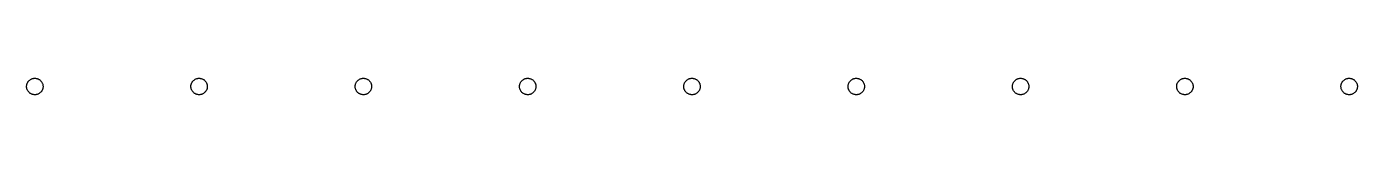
# Model space of a CAD drawing. Extents: x 0 to 96, y 0 to 48.
# Drawn here: x 27.69 to 37.82, y 34.21 to 34.34 of the extents above; entities that cross this region are included whole.
import ezdxf

# ---------------------------------------------------------------- set-up
doc = ezdxf.new("R2010")
doc.units = 0
doc.layers.add('Layer_1', color=7, linetype='CONTINUOUS')

msp = doc.modelspace()

# ---------------------------------------------------------------- linework, layer by layer
at = {"layer": 'Layer_1', "color": 7}
for p, q in [((27.713744, 34.322839), (27.716737, 34.325359)), ((27.716737, 34.325359), (27.719887, 34.327721)), ((27.719887, 34.327721), (27.723193, 34.329847)), ((27.723193, 34.329847), (27.726619, 34.331776)), ((27.726619, 34.331776), (27.730122, 34.333469)), ((27.730122, 34.333469), (27.733784, 34.334964)), ((27.733784, 34.334964), (27.737484, 34.336224)), ((27.737484, 34.336224), (27.741264, 34.337247)), ((27.741264, 34.337249), (27.745122, 34.337993)), ((27.745122, 34.337997), (27.74902, 34.338552)), ((27.74902, 34.338548), (27.752957, 34.338826)), ((27.752957, 34.338823), (27.756854, 34.338823)), ((27.756854, 34.338862), (27.760792, 34.338662)), ((27.760792, 34.338666), (27.764689, 34.338232)), ((27.764689, 34.338232), (27.768548, 34.337521)), ((27.768548, 34.337524), (27.772367, 34.33658)), ((27.772367, 34.336579), (27.776107, 34.335398)), ((27.776107, 34.335398), (27.779768, 34.33402)), ((27.779768, 34.33402), (27.783351, 34.332367)), ((27.783351, 34.332367), (27.786816, 34.330517)), ((27.786816, 34.330517), (27.790162, 34.32843)), ((27.790162, 34.32843), (27.793351, 34.326186)), ((27.793351, 34.326186), (27.796382, 34.323706)), ((27.796382, 34.323706), (27.799296, 34.321028)), ((28.963744, 34.322839), (28.966737, 34.325359)), ((28.966737, 34.325359), (28.969887, 34.327721)), ((28.969887, 34.327721), (28.973193, 34.329847)), ((28.973193, 34.329847), (28.976619, 34.331776)), ((28.976619, 34.331776), (28.980122, 34.333469)), ((28.980122, 34.333469), (28.983784, 34.334964)), ((28.983784, 34.334964), (28.987484, 34.336224)), ((28.987484, 34.336224), (28.991264, 34.337247)), ((28.991264, 34.337249), (28.995122, 34.337993)), ((28.995122, 34.337997), (28.99902, 34.338552)), ((28.99902, 34.338548), (29.002957, 34.338826)), ((29.002957, 34.338823), (29.006854, 34.338823)), ((29.006854, 34.338862), (29.010792, 34.338662)), ((29.010792, 34.338666), (29.014689, 34.338232)), ((29.014689, 34.338232), (29.018548, 34.337521)), ((29.018548, 34.337524), (29.022367, 34.33658)), ((29.022367, 34.336579), (29.026107, 34.335398)), ((29.026107, 34.335398), (29.029768, 34.33402)), ((29.029768, 34.33402), (29.033351, 34.332367)), ((29.033351, 34.332367), (29.036816, 34.330517)), ((29.036816, 34.330517), (29.040162, 34.32843)), ((29.040162, 34.32843), (29.043351, 34.326186)), ((29.043351, 34.326186), (29.046382, 34.323706)), ((29.046382, 34.323706), (29.049296, 34.321028)), ((30.213744, 34.322839), (30.216737, 34.325359)), ((30.216737, 34.325359), (30.219887, 34.327721)), ((30.219887, 34.327721), (30.223193, 34.329847)), ((30.223193, 34.329847), (30.226619, 34.331776)), ((30.226619, 34.331776), (30.230122, 34.333469)), ((30.230122, 34.333469), (30.233784, 34.334964)), ((30.233784, 34.334964), (30.237484, 34.336224)), ((30.237484, 34.336224), (30.241264, 34.337247)), ((30.241264, 34.337249), (30.245122, 34.337993)), ((30.245122, 34.337997), (30.24902, 34.338552)), ((30.24902, 34.338548), (30.252957, 34.338826)), ((30.252957, 34.338823), (30.256854, 34.338823)), ((30.256854, 34.338862), (30.260792, 34.338662)), ((30.260792, 34.338666), (30.264689, 34.338232)), ((30.264689, 34.338232), (30.268548, 34.337521)), ((30.268548, 34.337524), (30.272367, 34.33658)), ((30.272367, 34.336579), (30.276107, 34.335398)), ((30.276107, 34.335398), (30.279768, 34.33402)), ((30.279768, 34.33402), (30.283351, 34.332367)), ((30.283351, 34.332367), (30.286816, 34.330517)), ((30.286816, 34.330517), (30.290162, 34.32843)), ((30.290162, 34.32843), (30.293351, 34.326186)), ((30.293351, 34.326186), (30.296382, 34.323706)), ((30.296382, 34.323706), (30.299296, 34.321028)), ((31.463744, 34.322839), (31.466737, 34.325359)), ((31.466737, 34.325359), (31.469887, 34.327721)), ((31.469887, 34.327721), (31.473193, 34.329847)), ((31.473193, 34.329847), (31.476619, 34.331776)), ((31.476619, 34.331776), (31.480122, 34.333469)), ((31.480122, 34.333469), (31.483784, 34.334964)), ((31.483784, 34.334964), (31.487484, 34.336224)), ((31.487484, 34.336224), (31.491264, 34.337247)), ((31.491264, 34.337249), (31.495122, 34.337993)), ((31.495122, 34.337997), (31.49902, 34.338552)), ((31.49902, 34.338548), (31.502957, 34.338826)), ((31.502957, 34.338823), (31.506854, 34.338823)), ((31.506854, 34.338862), (31.510792, 34.338662)), ((31.510792, 34.338666), (31.514689, 34.338232)), ((31.514689, 34.338232), (31.518548, 34.337521)), ((31.518548, 34.337524), (31.522367, 34.33658)), ((31.522367, 34.336579), (31.526107, 34.335398)), ((31.526107, 34.335398), (31.529768, 34.33402)), ((31.529768, 34.33402), (31.533351, 34.332367)), ((31.533351, 34.332367), (31.536816, 34.330517)), ((31.536816, 34.330517), (31.540162, 34.32843)), ((31.540162, 34.32843), (31.543351, 34.326186)), ((31.543351, 34.326186), (31.546382, 34.323706)), ((31.546382, 34.323706), (31.549296, 34.321028)), ((32.713744, 34.322839), (32.716737, 34.325359)), ((32.716737, 34.325359), (32.719887, 34.327721)), ((32.719887, 34.327721), (32.723193, 34.329847)), ((32.723193, 34.329847), (32.726619, 34.331776)), ((32.726619, 34.331776), (32.730122, 34.333469)), ((32.730122, 34.333469), (32.733784, 34.334964)), ((32.733784, 34.334964), (32.737484, 34.336224)), ((32.737484, 34.336224), (32.741264, 34.337247)), ((32.741264, 34.337249), (32.745122, 34.337993)), ((32.745122, 34.337997), (32.74902, 34.338552)), ((32.74902, 34.338548), (32.752957, 34.338826)), ((32.752957, 34.338823), (32.756854, 34.338823)), ((32.756854, 34.338862), (32.760792, 34.338662)), ((32.760792, 34.338666), (32.764689, 34.338232)), ((32.764689, 34.338232), (32.768548, 34.337521)), ((32.768548, 34.337524), (32.772367, 34.33658)), ((32.772367, 34.336579), (32.776107, 34.335398)), ((32.776107, 34.335398), (32.779768, 34.33402)), ((32.779768, 34.33402), (32.783351, 34.332367)), ((32.783351, 34.332367), (32.786816, 34.330517)), ((32.786816, 34.330517), (32.790162, 34.32843)), ((32.790162, 34.32843), (32.793351, 34.326186)), ((32.793351, 34.326186), (32.796382, 34.323706)), ((32.796382, 34.323706), (32.799296, 34.321028)), ((33.963744, 34.322839), (33.966737, 34.325359)), ((33.966737, 34.325359), (33.969887, 34.327721)), ((33.969887, 34.327721), (33.973193, 34.329847)), ((33.973193, 34.329847), (33.976619, 34.331776)), ((33.976619, 34.331776), (33.980122, 34.333469)), ((33.980122, 34.333469), (33.983784, 34.334964)), ((33.983784, 34.334964), (33.987484, 34.336224)), ((33.987484, 34.336224), (33.991264, 34.337247)), ((33.991264, 34.337249), (33.995122, 34.337993)), ((33.995122, 34.337997), (33.99902, 34.338552)), ((33.99902, 34.338548), (34.002957, 34.338826)), ((34.002957, 34.338823), (34.006854, 34.338823)), ((34.006854, 34.338862), (34.010792, 34.338662)), ((34.010792, 34.338666), (34.014689, 34.338232)), ((34.014689, 34.338232), (34.018548, 34.337521)), ((34.018548, 34.337524), (34.022367, 34.33658)), ((34.022367, 34.336579), (34.026107, 34.335398)), ((34.026107, 34.335398), (34.029768, 34.33402)), ((34.029768, 34.33402), (34.033351, 34.332367)), ((34.033351, 34.332367), (34.036816, 34.330517)), ((34.036816, 34.330517), (34.040162, 34.32843)), ((34.040162, 34.32843), (34.043351, 34.326186)), ((34.043351, 34.326186), (34.046382, 34.323706)), ((34.046382, 34.323706), (34.049296, 34.321028)), ((35.213744, 34.322839), (35.216737, 34.325359)), ((35.216737, 34.325359), (35.219887, 34.327721)), ((35.219887, 34.327721), (35.223193, 34.329847)), ((35.223193, 34.329847), (35.226619, 34.331776)), ((35.226619, 34.331776), (35.230122, 34.333469)), ((35.230122, 34.333469), (35.233784, 34.334964)), ((35.233784, 34.334964), (35.237484, 34.336224)), ((35.237484, 34.336224), (35.241264, 34.337247)), ((35.241264, 34.337249), (35.245122, 34.337993)), ((35.245122, 34.337997), (35.24902, 34.338552)), ((35.24902, 34.338548), (35.252957, 34.338826)), ((35.252957, 34.338823), (35.256854, 34.338823)), ((35.256854, 34.338862), (35.260792, 34.338662)), ((35.260792, 34.338666), (35.264689, 34.338232)), ((35.264689, 34.338232), (35.268548, 34.337521)), ((35.268548, 34.337524), (35.272367, 34.33658)), ((35.272367, 34.336579), (35.276107, 34.335398)), ((35.276107, 34.335398), (35.279768, 34.33402)), ((35.279768, 34.33402), (35.283351, 34.332367)), ((35.283351, 34.332367), (35.286816, 34.330517)), ((35.286816, 34.330517), (35.290162, 34.32843)), ((35.290162, 34.32843), (35.293351, 34.326186)), ((35.293351, 34.326186), (35.296382, 34.323706)), ((35.296382, 34.323706), (35.299296, 34.321028)), ((36.463744, 34.322839), (36.466737, 34.325359)), ((36.466737, 34.325359), (36.469887, 34.327721)), ((36.469887, 34.327721), (36.473193, 34.329847)), ((36.473193, 34.329847), (36.476619, 34.331776)), ((36.476619, 34.331776), (36.480122, 34.333469)), ((36.480122, 34.333469), (36.483784, 34.334964)), ((36.483784, 34.334964), (36.487484, 34.336224)), ((36.487484, 34.336224), (36.491264, 34.337247)), ((36.491264, 34.337249), (36.495122, 34.337993)), ((36.495122, 34.337997), (36.49902, 34.338552)), ((36.49902, 34.338548), (36.502957, 34.338826)), ((36.502957, 34.338823), (36.506854, 34.338823)), ((36.506854, 34.338862), (36.510792, 34.338662)), ((36.510792, 34.338666), (36.514689, 34.338232)), ((36.514689, 34.338232), (36.518548, 34.337521)), ((36.518548, 34.337524), (36.522367, 34.33658)), ((36.522367, 34.336579), (36.526107, 34.335398)), ((36.526107, 34.335398), (36.529768, 34.33402)), ((36.529768, 34.33402), (36.533351, 34.332367)), ((36.533351, 34.332367), (36.536816, 34.330517)), ((36.536816, 34.330517), (36.540162, 34.32843)), ((36.540162, 34.32843), (36.543351, 34.326186)), ((36.543351, 34.326186), (36.546382, 34.323706)), ((36.546382, 34.323706), (36.549296, 34.321028)), ((37.713744, 34.322839), (37.716737, 34.325359)), ((37.716737, 34.325359), (37.719887, 34.327721)), ((37.719887, 34.327721), (37.723193, 34.329847)), ((37.723193, 34.329847), (37.726619, 34.331776)), ((37.726619, 34.331776), (37.730122, 34.333469)), ((37.730122, 34.333469), (37.733784, 34.334964)), ((37.733784, 34.334964), (37.737484, 34.336224)), ((37.737484, 34.336224), (37.741264, 34.337247)), ((37.741264, 34.337249), (37.745122, 34.337993)), ((37.745122, 34.337997), (37.74902, 34.338552)), ((37.74902, 34.338548), (37.752957, 34.338826)), ((37.752957, 34.338823), (37.756854, 34.338823)), ((37.756854, 34.338862), (37.760792, 34.338662)), ((37.760792, 34.338666), (37.764689, 34.338232)), ((37.764689, 34.338232), (37.768548, 34.337521)), ((37.768548, 34.337524), (37.772367, 34.33658)), ((37.772367, 34.336579), (37.776107, 34.335398)), ((37.776107, 34.335398), (37.779768, 34.33402)), ((37.779768, 34.33402), (37.783351, 34.332367)), ((37.783351, 34.332367), (37.786816, 34.330517)), ((37.786816, 34.330517), (37.790162, 34.32843)), ((37.790162, 34.32843), (37.793351, 34.326186)), ((37.793351, 34.326186), (37.796382, 34.323706)), ((37.796382, 34.323706), (37.799296, 34.321028)), ((27.693076, 34.277681), (27.693276, 34.281619)), ((27.69339, 34.269847), (27.693112, 34.273783)), ((27.693114, 34.273783), (27.693114, 34.277681)), ((27.693272, 34.281619), (27.69375, 34.285517)), ((27.693941, 34.265949), (27.693386, 34.269847)), ((27.693744, 34.285517), (27.694411, 34.289374)), ((27.694689, 34.26213), (27.693944, 34.265949)), ((27.694413, 34.289374), (27.695358, 34.293193)), ((27.695713, 34.258311), (27.694691, 34.26213)), ((27.695359, 34.293193), (27.69654, 34.296933)), ((27.696973, 34.254611), (27.695713, 34.258311)), ((27.69654, 34.296933), (27.697957, 34.300594)), ((27.698469, 34.250949), (27.696973, 34.254611)), ((27.697957, 34.300594), (27.699571, 34.304178)), ((27.700162, 34.247446), (27.698469, 34.250949)), ((27.699571, 34.304178), (27.701422, 34.307642)), ((27.702091, 34.24402), (27.700162, 34.247446)), ((27.701422, 34.307642), (27.703508, 34.310989)), ((27.704217, 34.240713), (27.702091, 34.24402)), ((27.703508, 34.310989), (27.705792, 34.314178)), ((27.706579, 34.237563), (27.704217, 34.240713)), ((27.705792, 34.314178), (27.708232, 34.317209)), ((27.709099, 34.234571), (27.706579, 34.237563)), ((27.708232, 34.317209), (27.71091, 34.320122)), ((27.711816, 34.231737), (27.709099, 34.234571)), ((27.71091, 34.320122), (27.713744, 34.322839)), ((27.714729, 34.22906), (27.711816, 34.231737)), ((27.71776, 34.226619), (27.714729, 34.22906)), ((27.720949, 34.224336), (27.71776, 34.226619)), ((27.724296, 34.222249), (27.720949, 34.224336)), ((27.787918, 34.222918), (27.784492, 34.220989)), ((27.791224, 34.225083), (27.787918, 34.222918)), ((27.794374, 34.227406), (27.791224, 34.225083)), ((27.797367, 34.229926), (27.794374, 34.227406)), ((27.800201, 34.232642), (27.797367, 34.229926)), ((27.799296, 34.321028), (27.802012, 34.318193)), ((27.802879, 34.235556), (27.800201, 34.232642)), ((27.802012, 34.318193), (27.804532, 34.315201)), ((27.805319, 34.238587), (27.802879, 34.235556)), ((27.804532, 34.315201), (27.806894, 34.312051)), ((27.807603, 34.241816), (27.805319, 34.238587)), ((27.806894, 34.312051), (27.80902, 34.308783)), ((27.809689, 34.245122), (27.807603, 34.241816)), ((27.80902, 34.308783), (27.810949, 34.305359)), ((27.81154, 34.248587), (27.809689, 34.245122)), ((27.810949, 34.305359), (27.812642, 34.301816)), ((27.813154, 34.25217), (27.81154, 34.248587)), ((27.812642, 34.301816), (27.814138, 34.298193)), ((27.814571, 34.255831), (27.813154, 34.25217)), ((27.814138, 34.298193), (27.815398, 34.294453)), ((27.815752, 34.259571), (27.814571, 34.255831)), ((27.815398, 34.294453), (27.81642, 34.290673)), ((27.816698, 34.26339), (27.815753, 34.259571)), ((27.816422, 34.290673), (27.817167, 34.286816)), ((27.817367, 34.267249), (27.8167, 34.26339)), ((27.81717, 34.286816), (27.817726, 34.282918)), ((27.817839, 34.271146), (27.817361, 34.267249)), ((27.817721, 34.282918), (27.817999, 34.27902)), ((27.818036, 34.275083), (27.817836, 34.271146)), ((27.817997, 34.27902), (27.817997, 34.275083)), ((28.943076, 34.277681), (28.943276, 34.281619)), ((28.94339, 34.269847), (28.943112, 34.273783)), ((28.943114, 34.273783), (28.943114, 34.277681)), ((28.943272, 34.281619), (28.94375, 34.285517)), ((28.943941, 34.265949), (28.943386, 34.269847)), ((28.943744, 34.285517), (28.944411, 34.289374)), ((28.944689, 34.26213), (28.943944, 34.265949)), ((28.944413, 34.289374), (28.945358, 34.293193)), ((28.945713, 34.258311), (28.944691, 34.26213)), ((28.945359, 34.293193), (28.94654, 34.296933)), ((28.946973, 34.254611), (28.945713, 34.258311)), ((28.94654, 34.296933), (28.947957, 34.300594)), ((28.948469, 34.250949), (28.946973, 34.254611)), ((28.947957, 34.300594), (28.949571, 34.304178)), ((28.950162, 34.247446), (28.948469, 34.250949)), ((28.949571, 34.304178), (28.951422, 34.307642)), ((28.952091, 34.24402), (28.950162, 34.247446)), ((28.951422, 34.307642), (28.953508, 34.310989)), ((28.954217, 34.240713), (28.952091, 34.24402)), ((28.953508, 34.310989), (28.955792, 34.314178)), ((28.956579, 34.237563), (28.954217, 34.240713)), ((28.955792, 34.314178), (28.958232, 34.317209)), ((28.959099, 34.234571), (28.956579, 34.237563)), ((28.958232, 34.317209), (28.96091, 34.320122)), ((28.961816, 34.231737), (28.959099, 34.234571)), ((28.96091, 34.320122), (28.963744, 34.322839)), ((28.964729, 34.22906), (28.961816, 34.231737)), ((28.96776, 34.226619), (28.964729, 34.22906)), ((28.970949, 34.224336), (28.96776, 34.226619)), ((28.974296, 34.222249), (28.970949, 34.224336)), ((29.037918, 34.222918), (29.034492, 34.220989)), ((29.041224, 34.225083), (29.037918, 34.222918)), ((29.044374, 34.227406), (29.041224, 34.225083)), ((29.047367, 34.229926), (29.044374, 34.227406)), ((29.050201, 34.232642), (29.047367, 34.229926)), ((29.049296, 34.321028), (29.052012, 34.318193)), ((29.052879, 34.235556), (29.050201, 34.232642)), ((29.052012, 34.318193), (29.054532, 34.315201)), ((29.055319, 34.238587), (29.052879, 34.235556)), ((29.054532, 34.315201), (29.056894, 34.312051)), ((29.057603, 34.241816), (29.055319, 34.238587)), ((29.056894, 34.312051), (29.05902, 34.308783)), ((29.059689, 34.245122), (29.057603, 34.241816)), ((29.05902, 34.308783), (29.060949, 34.305359)), ((29.06154, 34.248587), (29.059689, 34.245122)), ((29.060949, 34.305359), (29.062642, 34.301816)), ((29.063154, 34.25217), (29.06154, 34.248587)), ((29.062642, 34.301816), (29.064138, 34.298193)), ((29.064571, 34.255831), (29.063154, 34.25217)), ((29.064138, 34.298193), (29.065398, 34.294453)), ((29.065752, 34.259571), (29.064571, 34.255831)), ((29.065398, 34.294453), (29.06642, 34.290673)), ((29.066698, 34.26339), (29.065753, 34.259571)), ((29.066422, 34.290673), (29.067167, 34.286816)), ((29.067367, 34.267249), (29.0667, 34.26339)), ((29.06717, 34.286816), (29.067726, 34.282918)), ((29.067839, 34.271146), (29.067361, 34.267249)), ((29.067721, 34.282918), (29.067999, 34.27902)), ((29.068036, 34.275083), (29.067836, 34.271146)), ((29.067997, 34.27902), (29.067997, 34.275083)), ((30.193076, 34.277681), (30.193276, 34.281619)), ((30.19339, 34.269847), (30.193112, 34.273783)), ((30.193114, 34.273783), (30.193114, 34.277681)), ((30.193272, 34.281619), (30.19375, 34.285517)), ((30.193941, 34.265949), (30.193386, 34.269847)), ((30.193744, 34.285517), (30.194411, 34.289374)), ((30.194689, 34.26213), (30.193944, 34.265949)), ((30.194413, 34.289374), (30.195358, 34.293193)), ((30.195713, 34.258311), (30.194691, 34.26213)), ((30.195359, 34.293193), (30.19654, 34.296933)), ((30.196973, 34.254611), (30.195713, 34.258311)), ((30.19654, 34.296933), (30.197957, 34.300594)), ((30.198469, 34.250949), (30.196973, 34.254611)), ((30.197957, 34.300594), (30.199571, 34.304178)), ((30.200162, 34.247446), (30.198469, 34.250949)), ((30.199571, 34.304178), (30.201422, 34.307642)), ((30.202091, 34.24402), (30.200162, 34.247446)), ((30.201422, 34.307642), (30.203508, 34.310989)), ((30.204217, 34.240713), (30.202091, 34.24402)), ((30.203508, 34.310989), (30.205792, 34.314178)), ((30.206579, 34.237563), (30.204217, 34.240713)), ((30.205792, 34.314178), (30.208232, 34.317209)), ((30.209099, 34.234571), (30.206579, 34.237563)), ((30.208232, 34.317209), (30.21091, 34.320122)), ((30.211816, 34.231737), (30.209099, 34.234571)), ((30.21091, 34.320122), (30.213744, 34.322839)), ((30.214729, 34.22906), (30.211816, 34.231737)), ((30.21776, 34.226619), (30.214729, 34.22906)), ((30.220949, 34.224336), (30.21776, 34.226619)), ((30.224296, 34.222249), (30.220949, 34.224336)), ((30.287918, 34.222918), (30.284492, 34.220989)), ((30.291224, 34.225083), (30.287918, 34.222918)), ((30.294374, 34.227406), (30.291224, 34.225083)), ((30.297367, 34.229926), (30.294374, 34.227406)), ((30.300201, 34.232642), (30.297367, 34.229926)), ((30.299296, 34.321028), (30.302012, 34.318193)), ((30.302879, 34.235556), (30.300201, 34.232642)), ((30.302012, 34.318193), (30.304532, 34.315201)), ((30.305319, 34.238587), (30.302879, 34.235556)), ((30.304532, 34.315201), (30.306894, 34.312051)), ((30.307603, 34.241816), (30.305319, 34.238587)), ((30.306894, 34.312051), (30.30902, 34.308783)), ((30.309689, 34.245122), (30.307603, 34.241816)), ((30.30902, 34.308783), (30.310949, 34.305359)), ((30.31154, 34.248587), (30.309689, 34.245122)), ((30.310949, 34.305359), (30.312642, 34.301816)), ((30.313154, 34.25217), (30.31154, 34.248587)), ((30.312642, 34.301816), (30.314138, 34.298193)), ((30.314571, 34.255831), (30.313154, 34.25217)), ((30.314138, 34.298193), (30.315398, 34.294453)), ((30.315752, 34.259571), (30.314571, 34.255831)), ((30.315398, 34.294453), (30.31642, 34.290673)), ((30.316698, 34.26339), (30.315753, 34.259571)), ((30.316422, 34.290673), (30.317167, 34.286816)), ((30.317367, 34.267249), (30.3167, 34.26339)), ((30.31717, 34.286816), (30.317726, 34.282918)), ((30.317839, 34.271146), (30.317361, 34.267249)), ((30.317721, 34.282918), (30.317999, 34.27902)), ((30.318036, 34.275083), (30.317836, 34.271146)), ((30.317997, 34.27902), (30.317997, 34.275083)), ((31.443076, 34.277681), (31.443276, 34.281619)), ((31.44339, 34.269847), (31.443112, 34.273783)), ((31.443114, 34.273783), (31.443114, 34.277681)), ((31.443272, 34.281619), (31.44375, 34.285517)), ((31.443941, 34.265949), (31.443386, 34.269847)), ((31.443744, 34.285517), (31.444411, 34.289374)), ((31.444689, 34.26213), (31.443944, 34.265949)), ((31.444413, 34.289374), (31.445358, 34.293193)), ((31.445713, 34.258311), (31.444691, 34.26213)), ((31.445359, 34.293193), (31.44654, 34.296933)), ((31.446973, 34.254611), (31.445713, 34.258311)), ((31.44654, 34.296933), (31.447957, 34.300594)), ((31.448469, 34.250949), (31.446973, 34.254611)), ((31.447957, 34.300594), (31.449571, 34.304178)), ((31.450162, 34.247446), (31.448469, 34.250949)), ((31.449571, 34.304178), (31.451422, 34.307642)), ((31.452091, 34.24402), (31.450162, 34.247446)), ((31.451422, 34.307642), (31.453508, 34.310989)), ((31.454217, 34.240713), (31.452091, 34.24402)), ((31.453508, 34.310989), (31.455792, 34.314178)), ((31.456579, 34.237563), (31.454217, 34.240713)), ((31.455792, 34.314178), (31.458232, 34.317209)), ((31.459099, 34.234571), (31.456579, 34.237563)), ((31.458232, 34.317209), (31.46091, 34.320122)), ((31.461816, 34.231737), (31.459099, 34.234571)), ((31.46091, 34.320122), (31.463744, 34.322839)), ((31.464729, 34.22906), (31.461816, 34.231737)), ((31.46776, 34.226619), (31.464729, 34.22906)), ((31.470949, 34.224336), (31.46776, 34.226619)), ((31.474296, 34.222249), (31.470949, 34.224336)), ((31.537918, 34.222918), (31.534492, 34.220989)), ((31.541224, 34.225083), (31.537918, 34.222918)), ((31.544374, 34.227406), (31.541224, 34.225083)), ((31.547367, 34.229926), (31.544374, 34.227406)), ((31.550201, 34.232642), (31.547367, 34.229926)), ((31.549296, 34.321028), (31.552012, 34.318193)), ((31.552879, 34.235556), (31.550201, 34.232642)), ((31.552012, 34.318193), (31.554532, 34.315201)), ((31.555319, 34.238587), (31.552879, 34.235556)), ((31.554532, 34.315201), (31.556894, 34.312051)), ((31.557603, 34.241816), (31.555319, 34.238587)), ((31.556894, 34.312051), (31.55902, 34.308783)), ((31.559689, 34.245122), (31.557603, 34.241816)), ((31.55902, 34.308783), (31.560949, 34.305359)), ((31.56154, 34.248587), (31.559689, 34.245122)), ((31.560949, 34.305359), (31.562642, 34.301816)), ((31.563154, 34.25217), (31.56154, 34.248587)), ((31.562642, 34.301816), (31.564138, 34.298193)), ((31.564571, 34.255831), (31.563154, 34.25217)), ((31.564138, 34.298193), (31.565398, 34.294453)), ((31.565752, 34.259571), (31.564571, 34.255831)), ((31.565398, 34.294453), (31.56642, 34.290673)), ((31.566698, 34.26339), (31.565753, 34.259571)), ((31.566422, 34.290673), (31.567167, 34.286816)), ((31.567367, 34.267249), (31.5667, 34.26339)), ((31.56717, 34.286816), (31.567726, 34.282918)), ((31.567839, 34.271146), (31.567361, 34.267249)), ((31.567721, 34.282918), (31.567999, 34.27902)), ((31.568036, 34.275083), (31.567836, 34.271146)), ((31.567997, 34.27902), (31.567997, 34.275083)), ((32.693076, 34.277681), (32.693276, 34.281619)), ((32.69339, 34.269847), (32.693112, 34.273783)), ((32.693114, 34.273783), (32.693114, 34.277681)), ((32.693272, 34.281619), (32.69375, 34.285517)), ((32.693941, 34.265949), (32.693386, 34.269847)), ((32.693744, 34.285517), (32.694411, 34.289374)), ((32.694689, 34.26213), (32.693944, 34.265949)), ((32.694413, 34.289374), (32.695358, 34.293193)), ((32.695713, 34.258311), (32.694691, 34.26213)), ((32.695359, 34.293193), (32.69654, 34.296933)), ((32.696973, 34.254611), (32.695713, 34.258311)), ((32.69654, 34.296933), (32.697957, 34.300594)), ((32.698469, 34.250949), (32.696973, 34.254611)), ((32.697957, 34.300594), (32.699571, 34.304178)), ((32.700162, 34.247446), (32.698469, 34.250949)), ((32.699571, 34.304178), (32.701422, 34.307642)), ((32.702091, 34.24402), (32.700162, 34.247446)), ((32.701422, 34.307642), (32.703508, 34.310989)), ((32.704217, 34.240713), (32.702091, 34.24402)), ((32.703508, 34.310989), (32.705792, 34.314178)), ((32.706579, 34.237563), (32.704217, 34.240713)), ((32.705792, 34.314178), (32.708232, 34.317209)), ((32.709099, 34.234571), (32.706579, 34.237563)), ((32.708232, 34.317209), (32.71091, 34.320122)), ((32.711816, 34.231737), (32.709099, 34.234571)), ((32.71091, 34.320122), (32.713744, 34.322839)), ((32.714729, 34.22906), (32.711816, 34.231737)), ((32.71776, 34.226619), (32.714729, 34.22906)), ((32.720949, 34.224336), (32.71776, 34.226619)), ((32.724296, 34.222249), (32.720949, 34.224336)), ((32.787918, 34.222918), (32.784492, 34.220989)), ((32.791224, 34.225083), (32.787918, 34.222918)), ((32.794374, 34.227406), (32.791224, 34.225083)), ((32.797367, 34.229926), (32.794374, 34.227406)), ((32.800201, 34.232642), (32.797367, 34.229926)), ((32.799296, 34.321028), (32.802012, 34.318193)), ((32.802879, 34.235556), (32.800201, 34.232642)), ((32.802012, 34.318193), (32.804532, 34.315201)), ((32.805319, 34.238587), (32.802879, 34.235556)), ((32.804532, 34.315201), (32.806894, 34.312051)), ((32.807603, 34.241816), (32.805319, 34.238587)), ((32.806894, 34.312051), (32.80902, 34.308783)), ((32.809689, 34.245122), (32.807603, 34.241816)), ((32.80902, 34.308783), (32.810949, 34.305359)), ((32.81154, 34.248587), (32.809689, 34.245122)), ((32.810949, 34.305359), (32.812642, 34.301816)), ((32.813154, 34.25217), (32.81154, 34.248587)), ((32.812642, 34.301816), (32.814138, 34.298193)), ((32.814571, 34.255831), (32.813154, 34.25217)), ((32.814138, 34.298193), (32.815398, 34.294453)), ((32.815752, 34.259571), (32.814571, 34.255831)), ((32.815398, 34.294453), (32.81642, 34.290673)), ((32.816698, 34.26339), (32.815753, 34.259571)), ((32.816422, 34.290673), (32.817167, 34.286816)), ((32.817367, 34.267249), (32.8167, 34.26339)), ((32.81717, 34.286816), (32.817726, 34.282918)), ((32.817839, 34.271146), (32.817361, 34.267249)), ((32.817721, 34.282918), (32.817999, 34.27902)), ((32.818036, 34.275083), (32.817836, 34.271146)), ((32.817997, 34.27902), (32.817997, 34.275083)), ((33.943076, 34.277681), (33.943276, 34.281619)), ((33.94339, 34.269847), (33.943112, 34.273783)), ((33.943114, 34.273783), (33.943114, 34.277681)), ((33.943272, 34.281619), (33.94375, 34.285517)), ((33.943941, 34.265949), (33.943386, 34.269847)), ((33.943744, 34.285517), (33.944411, 34.289374)), ((33.944689, 34.26213), (33.943944, 34.265949)), ((33.944413, 34.289374), (33.945358, 34.293193)), ((33.945713, 34.258311), (33.944691, 34.26213)), ((33.945359, 34.293193), (33.94654, 34.296933)), ((33.946973, 34.254611), (33.945713, 34.258311)), ((33.94654, 34.296933), (33.947957, 34.300594)), ((33.948469, 34.250949), (33.946973, 34.254611)), ((33.947957, 34.300594), (33.949571, 34.304178)), ((33.950162, 34.247446), (33.948469, 34.250949)), ((33.949571, 34.304178), (33.951422, 34.307642)), ((33.952091, 34.24402), (33.950162, 34.247446)), ((33.951422, 34.307642), (33.953508, 34.310989)), ((33.954217, 34.240713), (33.952091, 34.24402)), ((33.953508, 34.310989), (33.955792, 34.314178)), ((33.956579, 34.237563), (33.954217, 34.240713)), ((33.955792, 34.314178), (33.958232, 34.317209)), ((33.959099, 34.234571), (33.956579, 34.237563)), ((33.958232, 34.317209), (33.96091, 34.320122)), ((33.961816, 34.231737), (33.959099, 34.234571)), ((33.96091, 34.320122), (33.963744, 34.322839)), ((33.964729, 34.22906), (33.961816, 34.231737)), ((33.96776, 34.226619), (33.964729, 34.22906)), ((33.970949, 34.224336), (33.96776, 34.226619)), ((33.974296, 34.222249), (33.970949, 34.224336)), ((34.037918, 34.222918), (34.034492, 34.220989)), ((34.041224, 34.225083), (34.037918, 34.222918)), ((34.044374, 34.227406), (34.041224, 34.225083)), ((34.047367, 34.229926), (34.044374, 34.227406)), ((34.050201, 34.232642), (34.047367, 34.229926)), ((34.049296, 34.321028), (34.052012, 34.318193)), ((34.052879, 34.235556), (34.050201, 34.232642)), ((34.052012, 34.318193), (34.054532, 34.315201)), ((34.055319, 34.238587), (34.052879, 34.235556)), ((34.054532, 34.315201), (34.056894, 34.312051)), ((34.057603, 34.241816), (34.055319, 34.238587)), ((34.056894, 34.312051), (34.05902, 34.308783)), ((34.059689, 34.245122), (34.057603, 34.241816)), ((34.05902, 34.308783), (34.060949, 34.305359)), ((34.06154, 34.248587), (34.059689, 34.245122)), ((34.060949, 34.305359), (34.062642, 34.301816)), ((34.063154, 34.25217), (34.06154, 34.248587)), ((34.062642, 34.301816), (34.064138, 34.298193)), ((34.064571, 34.255831), (34.063154, 34.25217)), ((34.064138, 34.298193), (34.065398, 34.294453)), ((34.065752, 34.259571), (34.064571, 34.255831)), ((34.065398, 34.294453), (34.06642, 34.290673)), ((34.066698, 34.26339), (34.065753, 34.259571)), ((34.066422, 34.290673), (34.067167, 34.286816)), ((34.067367, 34.267249), (34.0667, 34.26339)), ((34.06717, 34.286816), (34.067726, 34.282918)), ((34.067839, 34.271146), (34.067361, 34.267249)), ((34.067721, 34.282918), (34.067999, 34.27902)), ((34.068036, 34.275083), (34.067836, 34.271146)), ((34.067997, 34.27902), (34.067997, 34.275083)), ((35.193076, 34.277681), (35.193276, 34.281619)), ((35.19339, 34.269847), (35.193112, 34.273783)), ((35.193114, 34.273783), (35.193114, 34.277681)), ((35.193272, 34.281619), (35.19375, 34.285517)), ((35.193941, 34.265949), (35.193386, 34.269847)), ((35.193744, 34.285517), (35.194411, 34.289374)), ((35.194689, 34.26213), (35.193944, 34.265949)), ((35.194413, 34.289374), (35.195358, 34.293193)), ((35.195713, 34.258311), (35.194691, 34.26213)), ((35.195359, 34.293193), (35.19654, 34.296933)), ((35.196973, 34.254611), (35.195713, 34.258311)), ((35.19654, 34.296933), (35.197957, 34.300594)), ((35.198469, 34.250949), (35.196973, 34.254611)), ((35.197957, 34.300594), (35.199571, 34.304178)), ((35.200162, 34.247446), (35.198469, 34.250949)), ((35.199571, 34.304178), (35.201422, 34.307642)), ((35.202091, 34.24402), (35.200162, 34.247446)), ((35.201422, 34.307642), (35.203508, 34.310989)), ((35.204217, 34.240713), (35.202091, 34.24402)), ((35.203508, 34.310989), (35.205792, 34.314178)), ((35.206579, 34.237563), (35.204217, 34.240713)), ((35.205792, 34.314178), (35.208232, 34.317209)), ((35.209099, 34.234571), (35.206579, 34.237563)), ((35.208232, 34.317209), (35.21091, 34.320122)), ((35.211816, 34.231737), (35.209099, 34.234571)), ((35.21091, 34.320122), (35.213744, 34.322839)), ((35.214729, 34.22906), (35.211816, 34.231737)), ((35.21776, 34.226619), (35.214729, 34.22906)), ((35.220949, 34.224336), (35.21776, 34.226619)), ((35.224296, 34.222249), (35.220949, 34.224336)), ((35.287918, 34.222918), (35.284492, 34.220989)), ((35.291224, 34.225083), (35.287918, 34.222918)), ((35.294374, 34.227406), (35.291224, 34.225083)), ((35.297367, 34.229926), (35.294374, 34.227406)), ((35.300201, 34.232642), (35.297367, 34.229926)), ((35.299296, 34.321028), (35.302012, 34.318193)), ((35.302879, 34.235556), (35.300201, 34.232642)), ((35.302012, 34.318193), (35.304532, 34.315201)), ((35.305319, 34.238587), (35.302879, 34.235556)), ((35.304532, 34.315201), (35.306894, 34.312051)), ((35.307603, 34.241816), (35.305319, 34.238587)), ((35.306894, 34.312051), (35.30902, 34.308783)), ((35.309689, 34.245122), (35.307603, 34.241816)), ((35.30902, 34.308783), (35.310949, 34.305359)), ((35.31154, 34.248587), (35.309689, 34.245122)), ((35.310949, 34.305359), (35.312642, 34.301816)), ((35.313154, 34.25217), (35.31154, 34.248587)), ((35.312642, 34.301816), (35.314138, 34.298193)), ((35.314571, 34.255831), (35.313154, 34.25217)), ((35.314138, 34.298193), (35.315398, 34.294453)), ((35.315752, 34.259571), (35.314571, 34.255831)), ((35.315398, 34.294453), (35.31642, 34.290673)), ((35.316698, 34.26339), (35.315753, 34.259571)), ((35.316422, 34.290673), (35.317167, 34.286816)), ((35.317367, 34.267249), (35.3167, 34.26339)), ((35.31717, 34.286816), (35.317726, 34.282918)), ((35.317839, 34.271146), (35.317361, 34.267249)), ((35.317721, 34.282918), (35.317999, 34.27902)), ((35.318036, 34.275083), (35.317836, 34.271146)), ((35.317997, 34.27902), (35.317997, 34.275083)), ((36.443076, 34.277681), (36.443276, 34.281619)), ((36.44339, 34.269847), (36.443112, 34.273783)), ((36.443114, 34.273783), (36.443114, 34.277681)), ((36.443272, 34.281619), (36.44375, 34.285517)), ((36.443941, 34.265949), (36.443386, 34.269847)), ((36.443744, 34.285517), (36.444411, 34.289374)), ((36.444689, 34.26213), (36.443944, 34.265949)), ((36.444413, 34.289374), (36.445358, 34.293193)), ((36.445713, 34.258311), (36.444691, 34.26213)), ((36.445359, 34.293193), (36.44654, 34.296933)), ((36.446973, 34.254611), (36.445713, 34.258311)), ((36.44654, 34.296933), (36.447957, 34.300594)), ((36.448469, 34.250949), (36.446973, 34.254611)), ((36.447957, 34.300594), (36.449571, 34.304178)), ((36.450162, 34.247446), (36.448469, 34.250949)), ((36.449571, 34.304178), (36.451422, 34.307642)), ((36.452091, 34.24402), (36.450162, 34.247446)), ((36.451422, 34.307642), (36.453508, 34.310989)), ((36.454217, 34.240713), (36.452091, 34.24402)), ((36.453508, 34.310989), (36.455792, 34.314178)), ((36.456579, 34.237563), (36.454217, 34.240713)), ((36.455792, 34.314178), (36.458232, 34.317209)), ((36.459099, 34.234571), (36.456579, 34.237563)), ((36.458232, 34.317209), (36.46091, 34.320122)), ((36.461816, 34.231737), (36.459099, 34.234571)), ((36.46091, 34.320122), (36.463744, 34.322839)), ((36.464729, 34.22906), (36.461816, 34.231737)), ((36.46776, 34.226619), (36.464729, 34.22906)), ((36.470949, 34.224336), (36.46776, 34.226619)), ((36.474296, 34.222249), (36.470949, 34.224336)), ((36.537918, 34.222918), (36.534492, 34.220989)), ((36.541224, 34.225083), (36.537918, 34.222918)), ((36.544374, 34.227406), (36.541224, 34.225083)), ((36.547367, 34.229926), (36.544374, 34.227406)), ((36.550201, 34.232642), (36.547367, 34.229926)), ((36.549296, 34.321028), (36.552012, 34.318193)), ((36.552879, 34.235556), (36.550201, 34.232642)), ((36.552012, 34.318193), (36.554532, 34.315201)), ((36.555319, 34.238587), (36.552879, 34.235556)), ((36.554532, 34.315201), (36.556894, 34.312051)), ((36.557603, 34.241816), (36.555319, 34.238587)), ((36.556894, 34.312051), (36.55902, 34.308783)), ((36.559689, 34.245122), (36.557603, 34.241816)), ((36.55902, 34.308783), (36.560949, 34.305359)), ((36.56154, 34.248587), (36.559689, 34.245122)), ((36.560949, 34.305359), (36.562642, 34.301816)), ((36.563154, 34.25217), (36.56154, 34.248587)), ((36.562642, 34.301816), (36.564138, 34.298193)), ((36.564571, 34.255831), (36.563154, 34.25217)), ((36.564138, 34.298193), (36.565398, 34.294453)), ((36.565752, 34.259571), (36.564571, 34.255831)), ((36.565398, 34.294453), (36.56642, 34.290673)), ((36.566698, 34.26339), (36.565753, 34.259571)), ((36.566422, 34.290673), (36.567167, 34.286816)), ((36.567367, 34.267249), (36.5667, 34.26339)), ((36.56717, 34.286816), (36.567726, 34.282918)), ((36.567839, 34.271146), (36.567361, 34.267249)), ((36.567721, 34.282918), (36.567999, 34.27902)), ((36.568036, 34.275083), (36.567836, 34.271146)), ((36.567997, 34.27902), (36.567997, 34.275083)), ((37.693076, 34.277681), (37.693276, 34.281619)), ((37.69339, 34.269847), (37.693112, 34.273783)), ((37.693114, 34.273783), (37.693114, 34.277681)), ((37.693272, 34.281619), (37.69375, 34.285517)), ((37.693941, 34.265949), (37.693386, 34.269847)), ((37.693744, 34.285517), (37.694411, 34.289374)), ((37.694689, 34.26213), (37.693944, 34.265949)), ((37.694413, 34.289374), (37.695358, 34.293193)), ((37.695713, 34.258311), (37.694691, 34.26213)), ((37.695359, 34.293193), (37.69654, 34.296933)), ((37.696973, 34.254611), (37.695713, 34.258311)), ((37.69654, 34.296933), (37.697957, 34.300594)), ((37.698469, 34.250949), (37.696973, 34.254611)), ((37.697957, 34.300594), (37.699571, 34.304178)), ((37.700162, 34.247446), (37.698469, 34.250949)), ((37.699571, 34.304178), (37.701422, 34.307642)), ((37.702091, 34.24402), (37.700162, 34.247446)), ((37.701422, 34.307642), (37.703508, 34.310989)), ((37.704217, 34.240713), (37.702091, 34.24402)), ((37.703508, 34.310989), (37.705792, 34.314178)), ((37.706579, 34.237563), (37.704217, 34.240713)), ((37.705792, 34.314178), (37.708232, 34.317209)), ((37.709099, 34.234571), (37.706579, 34.237563)), ((37.708232, 34.317209), (37.71091, 34.320122)), ((37.711816, 34.231737), (37.709099, 34.234571)), ((37.71091, 34.320122), (37.713744, 34.322839)), ((37.714729, 34.22906), (37.711816, 34.231737)), ((37.71776, 34.226619), (37.714729, 34.22906)), ((37.720949, 34.224336), (37.71776, 34.226619)), ((37.724296, 34.222249), (37.720949, 34.224336)), ((37.787918, 34.222918), (37.784492, 34.220989)), ((37.791224, 34.225083), (37.787918, 34.222918)), ((37.794374, 34.227406), (37.791224, 34.225083)), ((37.797367, 34.229926), (37.794374, 34.227406)), ((37.800201, 34.232642), (37.797367, 34.229926)), ((37.799296, 34.321028), (37.802012, 34.318193)), ((37.802879, 34.235556), (37.800201, 34.232642)), ((37.802012, 34.318193), (37.804532, 34.315201)), ((37.805319, 34.238587), (37.802879, 34.235556)), ((37.804532, 34.315201), (37.806894, 34.312051)), ((37.807603, 34.241816), (37.805319, 34.238587)), ((37.806894, 34.312051), (37.80902, 34.308783)), ((37.809689, 34.245122), (37.807603, 34.241816)), ((37.80902, 34.308783), (37.810949, 34.305359)), ((37.81154, 34.248587), (37.809689, 34.245122)), ((37.810949, 34.305359), (37.812642, 34.301816)), ((37.813154, 34.25217), (37.81154, 34.248587)), ((37.812642, 34.301816), (37.814138, 34.298193)), ((37.814571, 34.255831), (37.813154, 34.25217)), ((37.814138, 34.298193), (37.815398, 34.294453)), ((37.815752, 34.259571), (37.814571, 34.255831)), ((37.815398, 34.294453), (37.81642, 34.290673)), ((37.816698, 34.26339), (37.815753, 34.259571)), ((37.816422, 34.290673), (37.817167, 34.286816)), ((37.817367, 34.267249), (37.8167, 34.26339)), ((37.81717, 34.286816), (37.817726, 34.282918)), ((37.817839, 34.271146), (37.817361, 34.267249)), ((37.817721, 34.282918), (37.817999, 34.27902)), ((37.818036, 34.275083), (37.817836, 34.271146)), ((37.817997, 34.27902), (37.817997, 34.275083)), ((27.72776, 34.220398), (27.724296, 34.222249)), ((27.731343, 34.218783), (27.72776, 34.220398)), ((27.735004, 34.217367), (27.731343, 34.218783)), ((27.738744, 34.216186), (27.735004, 34.217367)), ((27.742563, 34.21524), (27.738744, 34.216184)), ((27.746422, 34.214571), (27.742563, 34.215238)), ((27.750319, 34.214099), (27.746422, 34.214577)), ((27.754257, 34.213902), (27.750319, 34.214102)), ((27.758154, 34.213941), (27.754257, 34.213941)), ((27.762091, 34.214217), (27.758154, 34.213939)), ((27.765989, 34.214768), (27.762091, 34.214212)), ((27.769847, 34.215556), (27.765989, 34.214767)), ((27.773627, 34.21654), (27.769847, 34.215551)), ((27.777327, 34.2178), (27.773627, 34.21654)), ((27.780989, 34.219296), (27.777327, 34.2178)), ((27.784492, 34.220989), (27.780989, 34.219296)), ((28.97776, 34.220398), (28.974296, 34.222249)), ((28.981343, 34.218783), (28.97776, 34.220398)), ((28.985004, 34.217367), (28.981343, 34.218783)), ((28.988744, 34.216186), (28.985004, 34.217367)), ((28.992563, 34.21524), (28.988744, 34.216184)), ((28.996422, 34.214571), (28.992563, 34.215238)), ((29.000319, 34.214099), (28.996422, 34.214577)), ((29.004257, 34.213902), (29.000319, 34.214102)), ((29.008154, 34.213941), (29.004257, 34.213941)), ((29.012091, 34.214217), (29.008154, 34.213939)), ((29.015989, 34.214768), (29.012091, 34.214212)), ((29.019847, 34.215556), (29.015989, 34.214767)), ((29.023627, 34.21654), (29.019847, 34.215551)), ((29.027327, 34.2178), (29.023627, 34.21654)), ((29.030989, 34.219296), (29.027327, 34.2178)), ((29.034492, 34.220989), (29.030989, 34.219296)), ((30.22776, 34.220398), (30.224296, 34.222249)), ((30.231343, 34.218783), (30.22776, 34.220398)), ((30.235004, 34.217367), (30.231343, 34.218783)), ((30.238744, 34.216186), (30.235004, 34.217367)), ((30.242563, 34.21524), (30.238744, 34.216184)), ((30.246422, 34.214571), (30.242563, 34.215238)), ((30.250319, 34.214099), (30.246422, 34.214577)), ((30.254257, 34.213902), (30.250319, 34.214102)), ((30.258154, 34.213941), (30.254257, 34.213941)), ((30.262091, 34.214217), (30.258154, 34.213939)), ((30.265989, 34.214768), (30.262091, 34.214212)), ((30.269847, 34.215556), (30.265989, 34.214767)), ((30.273627, 34.21654), (30.269847, 34.215551)), ((30.277327, 34.2178), (30.273627, 34.21654)), ((30.280989, 34.219296), (30.277327, 34.2178)), ((30.284492, 34.220989), (30.280989, 34.219296)), ((31.47776, 34.220398), (31.474296, 34.222249)), ((31.481343, 34.218783), (31.47776, 34.220398)), ((31.485004, 34.217367), (31.481343, 34.218783)), ((31.488744, 34.216186), (31.485004, 34.217367)), ((31.492563, 34.21524), (31.488744, 34.216184)), ((31.496422, 34.214571), (31.492563, 34.215238)), ((31.500319, 34.214099), (31.496422, 34.214577)), ((31.504257, 34.213902), (31.500319, 34.214102)), ((31.508154, 34.213941), (31.504257, 34.213941)), ((31.512091, 34.214217), (31.508154, 34.213939)), ((31.515989, 34.214768), (31.512091, 34.214212)), ((31.519847, 34.215556), (31.515989, 34.214767)), ((31.523627, 34.21654), (31.519847, 34.215551)), ((31.527327, 34.2178), (31.523627, 34.21654)), ((31.530989, 34.219296), (31.527327, 34.2178)), ((31.534492, 34.220989), (31.530989, 34.219296)), ((32.72776, 34.220398), (32.724296, 34.222249)), ((32.731343, 34.218783), (32.72776, 34.220398)), ((32.735004, 34.217367), (32.731343, 34.218783)), ((32.738744, 34.216186), (32.735004, 34.217367)), ((32.742563, 34.21524), (32.738744, 34.216184)), ((32.746422, 34.214571), (32.742563, 34.215238)), ((32.750319, 34.214099), (32.746422, 34.214577)), ((32.754257, 34.213902), (32.750319, 34.214102)), ((32.758154, 34.213941), (32.754257, 34.213941)), ((32.762091, 34.214217), (32.758154, 34.213939)), ((32.765989, 34.214768), (32.762091, 34.214212)), ((32.769847, 34.215556), (32.765989, 34.214767)), ((32.773627, 34.21654), (32.769847, 34.215551)), ((32.777327, 34.2178), (32.773627, 34.21654)), ((32.780989, 34.219296), (32.777327, 34.2178)), ((32.784492, 34.220989), (32.780989, 34.219296)), ((33.97776, 34.220398), (33.974296, 34.222249)), ((33.981343, 34.218783), (33.97776, 34.220398)), ((33.985004, 34.217367), (33.981343, 34.218783)), ((33.988744, 34.216186), (33.985004, 34.217367)), ((33.992563, 34.21524), (33.988744, 34.216184)), ((33.996422, 34.214571), (33.992563, 34.215238)), ((34.000319, 34.214099), (33.996422, 34.214577)), ((34.004257, 34.213902), (34.000319, 34.214102)), ((34.008154, 34.213941), (34.004257, 34.213941)), ((34.012091, 34.214217), (34.008154, 34.213939)), ((34.015989, 34.214768), (34.012091, 34.214212)), ((34.019847, 34.215556), (34.015989, 34.214767)), ((34.023627, 34.21654), (34.019847, 34.215551)), ((34.027327, 34.2178), (34.023627, 34.21654)), ((34.030989, 34.219296), (34.027327, 34.2178)), ((34.034492, 34.220989), (34.030989, 34.219296)), ((35.22776, 34.220398), (35.224296, 34.222249)), ((35.231343, 34.218783), (35.22776, 34.220398)), ((35.235004, 34.217367), (35.231343, 34.218783)), ((35.238744, 34.216186), (35.235004, 34.217367)), ((35.242563, 34.21524), (35.238744, 34.216184)), ((35.246422, 34.214571), (35.242563, 34.215238)), ((35.250319, 34.214099), (35.246422, 34.214577)), ((35.254257, 34.213902), (35.250319, 34.214102)), ((35.258154, 34.213941), (35.254257, 34.213941)), ((35.262091, 34.214217), (35.258154, 34.213939)), ((35.265989, 34.214768), (35.262091, 34.214212)), ((35.269847, 34.215556), (35.265989, 34.214767)), ((35.273627, 34.21654), (35.269847, 34.215551)), ((35.277327, 34.2178), (35.273627, 34.21654)), ((35.280989, 34.219296), (35.277327, 34.2178)), ((35.284492, 34.220989), (35.280989, 34.219296)), ((36.47776, 34.220398), (36.474296, 34.222249)), ((36.481343, 34.218783), (36.47776, 34.220398)), ((36.485004, 34.217367), (36.481343, 34.218783)), ((36.488744, 34.216186), (36.485004, 34.217367)), ((36.492563, 34.21524), (36.488744, 34.216184)), ((36.496422, 34.214571), (36.492563, 34.215238)), ((36.500319, 34.214099), (36.496422, 34.214577)), ((36.504257, 34.213902), (36.500319, 34.214102)), ((36.508154, 34.213941), (36.504257, 34.213941)), ((36.512091, 34.214217), (36.508154, 34.213939)), ((36.515989, 34.214768), (36.512091, 34.214212)), ((36.519847, 34.215556), (36.515989, 34.214767)), ((36.523627, 34.21654), (36.519847, 34.215551)), ((36.527327, 34.2178), (36.523627, 34.21654)), ((36.530989, 34.219296), (36.527327, 34.2178)), ((36.534492, 34.220989), (36.530989, 34.219296)), ((37.72776, 34.220398), (37.724296, 34.222249)), ((37.731343, 34.218783), (37.72776, 34.220398)), ((37.735004, 34.217367), (37.731343, 34.218783)), ((37.738744, 34.216186), (37.735004, 34.217367)), ((37.742563, 34.21524), (37.738744, 34.216184)), ((37.746422, 34.214571), (37.742563, 34.215238)), ((37.750319, 34.214099), (37.746422, 34.214577)), ((37.754257, 34.213902), (37.750319, 34.214102)), ((37.758154, 34.213941), (37.754257, 34.213941)), ((37.762091, 34.214217), (37.758154, 34.213939)), ((37.765989, 34.214768), (37.762091, 34.214212)), ((37.769847, 34.215556), (37.765989, 34.214767)), ((37.773627, 34.21654), (37.769847, 34.215551)), ((37.777327, 34.2178), (37.773627, 34.21654)), ((37.780989, 34.219296), (37.777327, 34.2178)), ((37.784492, 34.220989), (37.780989, 34.219296))]:
    msp.add_line(p, q, dxfattribs=at)

doc.saveas('drawing.dxf')
